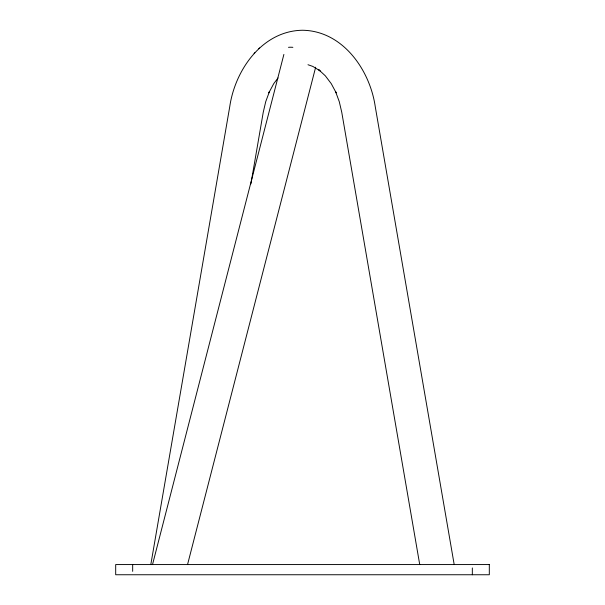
<?xml version="1.0" encoding="UTF-8"?>
<svg xmlns="http://www.w3.org/2000/svg" width="605" height="605" viewBox="0 0 605 605"><rect width="100%" height="100%" fill="white"/><g stroke="black" fill="none" stroke-linecap="round" stroke-linejoin="round"><path stroke-width="0.91" d="M150.811 564.563L229.756 106.601C235.065 69.998 262.222 30.825 302.5 30.25C342.778 30.825 369.935 69.998 375.244 106.601L454.189 564.563M250.893 183.897L263.243 112.288L265.739 101.625L269.414 91.68L268.817 92.852L273.732 83.679L278.05 77.969M152.52 564.563L283.889 54.42M187.55 564.563L315.659 67.208M254.115 53.467L254.788 52.779M258.819 48.687L259.537 47.961M307.99 64.727L312.853 66.429L320.143 70.906L318.517 69.514L325.324 75.822L331.268 83.679L336.183 92.852L335.586 91.68L339.261 101.625L341.757 112.288L419.726 564.563M472.331 567.959L472.331 574.75M132.669 564.563L132.669 571.354M288.494 47.326A16.985 4.106 14.4 0 1 292.865 47.326M489.309 564.563L115.691 564.563L115.691 574.75L489.309 574.75L489.309 564.563"/></g></svg>
